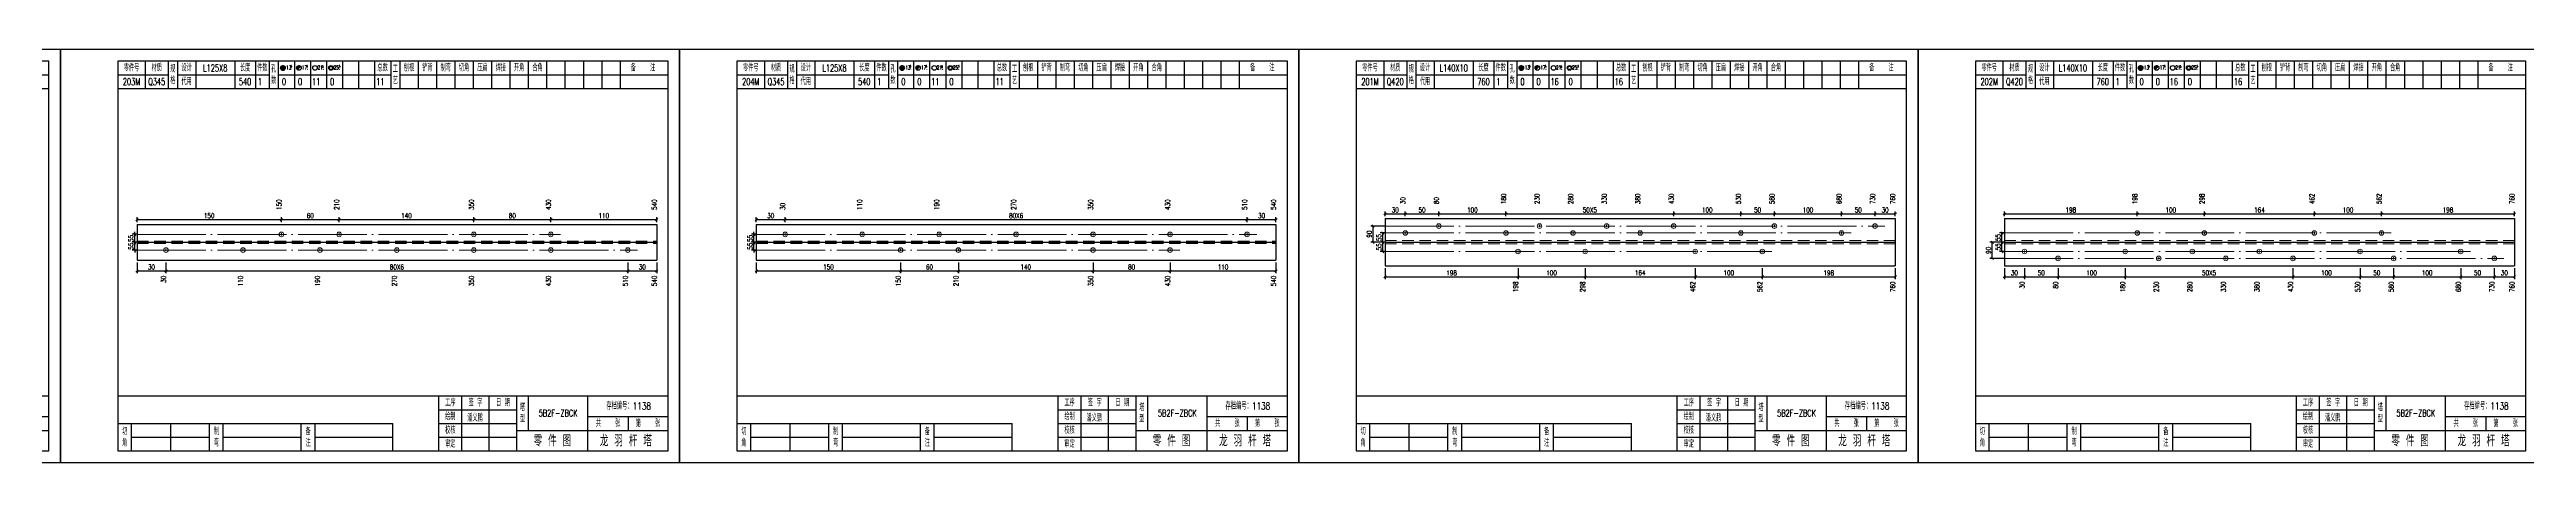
# Model space of a CAD drawing. Header units: millimetres. Extents: x 431 to 8801, y -362 to 231.
# Drawn here: x 2586 to 3666, y 51 to 231 of the extents above; entities that cross this region are included whole.
import ezdxf
from ezdxf.enums import TextEntityAlignment as Align

# ---------------------------------------------------------------- set-up
doc = ezdxf.new("R2010")
doc.units = ezdxf.units.MM
doc.header["$LTSCALE"] = 20
doc.header["$PDMODE"] = 1
doc.linetypes.add('DASHDOT2X', pattern=[1.75, 1.5, -0.125, 0, -0.125])
doc.linetypes.add('HIDDEN', pattern=[0.375, 0.25, -0.125])
for name, color, linetype, lineweight in [('1', 7, 'Continuous', 25), ('11', 3, 'Continuous', 13), ('2', 1, 'HIDDEN', 13), ('5', 1, 'Continuous', 13), ('7', 2, 'DASHDOT2X', 13)]:
    doc.layers.add(name, color=color, linetype=linetype, lineweight=lineweight)
doc.styles.get("Standard").update_dxf_attribs({"font": 'simplex', "width": 0.7, "bigfont": 'gbhzfs.shx'})
doc.styles.add('SYMBOL_TXT', font='txt.shx', dxfattribs={"width": 0.6})
doc.styles.add('TITLE_TXT', font='simplex.shx', dxfattribs={"width": 0.75, "height": 2.5, "bigfont": 'gbhzfs.shx'})
doc.dimstyles.get("Standard").update_dxf_attribs({"dimtxt": 2.1, "dimasz": 1, "dimexe": 1.05, "dimexo": 0, "dimgap": 0.63, "dimtad": 1, "dimzin": 0, "dimdsep": 46, "dimtxsty": 'standard', "dimblk": 'OBLIQUE', "dimblk1": 'OBLIQUE', "dimblk2": 'OBLIQUE', "dimcen": 0.09, "dimadec": 0, "dimazin": 0, "dimtfac": 1, "dimtdec": 1, "dimtix": 1, "dimtmove": 0, "dimatfit": 3, "dimfxl": 0, "dimtolj": 1, "dimtzin": 0, "dimarcsym": 0})
pattern_1 = [(0, (-3, 0), (0, 0.0125), [])]

# ---------------------------------------------------------------- blocks, each defined once
blk = doc.blocks.new('M12_HOLE')
h = blk.add_hatch()
h.set_pattern_fill('LINE', scale=0.1, style=0)
h.set_pattern_definition(pattern_1)
h.paths.add_polyline_path([(-5, 0, 1), (-1, 0, 1)])
at = {"color": 7}
blk.add_circle((-3, 0), 2, dxfattribs=at)
at = {"color": 7, "attachment_point": 1, "style": 'SYMBOL_TXT'}
for s, insert, char_height, width in [('13\\f??|b0|i0|c0|p54;.', (-0.1, 2.1), 3.5, 5.707), ('5', (3.7, 2.3), 1.8, 2.931)]:
    blk.add_mtext(s, dxfattribs=dict(at, insert=insert, char_height=char_height, width=width))
blk = doc.blocks.new('M16_HOLE')
h = blk.add_hatch()
h.set_pattern_fill('LINE', scale=0.1, style=0)
h.set_pattern_definition(pattern_1)
h.paths.add_polyline_path([(-1.6, 1.4, 0.668179), (-5, 0, 0.198912), (-4.4, -1.4)])
at = {"color": 7}
blk.add_circle((-3, 0), 2, dxfattribs=at)
at = {"color": 7, "attachment_point": 1, "style": 'SYMBOL_TXT'}
for s, insert, char_height, width in [('17.', (-0.4, 2.1), 3.5, 6.316), ('5', (3.6, 2.3), 1.8, 1.822)]:
    blk.add_mtext(s, dxfattribs=dict(at, insert=insert, char_height=char_height, width=width))
blk = doc.blocks.new('M20_HOLE')
at = {"color": 7}
blk.add_circle((-3, 0), 2, dxfattribs=at)
at = {"color": 7, "attachment_point": 1, "style": 'SYMBOL_TXT'}
for s, insert, char_height, width in [('21.', (-0.7, 2), 3.5, 6.074), ('5', (3.3, 2), 1.8, 1.458)]:
    blk.add_mtext(s, dxfattribs=dict(at, insert=insert, char_height=char_height, width=width))
blk = doc.blocks.new('M24_HOLE')
at = {"color": 7}
for radius in [2, 1.5]:
    blk.add_circle((-3, 0), radius, dxfattribs=at)
at = {"color": 7, "attachment_point": 1, "style": 'SYMBOL_TXT'}
for s, insert, char_height, width in [('25.', (-0.7, 2.1), 3.5, 2.429), ('5', (3.9, 2.3), 1.8, 1.944)]:
    blk.add_mtext(s, dxfattribs=dict(at, insert=insert, char_height=char_height, width=width))
blk = doc.blocks.new('JgCard')
for p, q in [((270, 180), (0, 180)), ((0, 180), (0, 0)), ((265, 175), (25, 175)), ((25, 175), (25, 5)), ((37, 175), (37, 163)), ((47, 175), (47, 163)), ((51, 175), (51, 163)), ((59, 175), (59, 163)), ((76, 175), (76, 163)), ((85, 175), (85, 163)), ((91, 175), (91, 163)), ((95, 175), (95, 163)), ((102, 175), (102, 163)), ((109, 175), (109, 163)), ((116, 175), (116, 163)), ((123, 175), (123, 163)), ((130, 175), (130, 163)), ((137, 175), (137, 163)), ((144, 175), (144, 163)), ((148, 175), (148, 163)), ((156, 175), (156, 163)), ((164, 175), (164, 163)), ((172, 175), (172, 163)), ((180, 175), (180, 163)), ((188, 175), (188, 163)), ((196, 175), (196, 163)), ((204, 175), (204, 163)), ((212, 175), (212, 163)), ((220, 175), (220, 163)), ((228, 175), (228, 163)), ((236, 175), (236, 163)), ((244, 175), (244, 163)), ((265, 5), (265, 175)), ((270, 0), (270, 180)), ((25, 169), (47, 169)), ((25, 163), (265, 163)), ((51, 169), (91, 169)), ((95, 169), (144, 169)), ((148, 169), (265, 169)), ((25, 29), (265, 29)), ((165, 5), (165, 29)), ((165, 23), (199, 23)), ((175, 5), (175, 29)), ((187, 5), (187, 29)), ((199, 5), (199, 29)), ((204, 29), (204, 14)), ((230, 5), (230, 29)), ((25, 17), (145, 17)), ((31, 5), (31, 17)), ((31, 11), (65, 11)), ((48, 17), (48, 5)), ((65, 5), (65, 17)), ((71, 5), (71, 17)), ((71, 11), (105, 11)), ((105, 5), (105, 17)), ((111, 5), (111, 17)), ((111, 11), (145, 11)), ((145, 5), (145, 17)), ((165, 17), (199, 17)), ((165, 11), (199, 11)), ((199, 14), (265, 14)), ((230, 20), (265, 20)), ((247.5, 20), (247.5, 14)), ((0, 0), (270, 0)), ((25, 5), (265, 5))]:
    blk.add_line(p, q)
blk.add_lwpolyline([(96, 172, -1), (98, 172, -1)], format="xyb", close=True)
blk.add_point((145, 96))
at = {"xscale": 0.5, "yscale": 0.5, "zscale": 0.5}
for name, p in [('M12_HOLE', (98.5, 172)), ('M16_HOLE', (105.5, 172)), ('M20_HOLE', (112.5, 172)), ('M24_HOLE', (119.5, 172))]:
    blk.add_blockref(name, p, dxfattribs=at)
at = {"style": 'TITLE_TXT', "width": 0.75}
for s, height, p in [('存档编号：1138', 3.08, (238, 23.1)), ('潘义鹏', 3, (177.4, 17.9)), ('龙 羽 杆 塔', 5, (235.2, 7))]:
    blk.add_text(s, height=height, dxfattribs=at).set_placement(p)
at = {"attachment_point": 5, "style": 'TITLE_TXT'}
for s, insert, char_height, width in [('零件号', (31, 172), 3, 15), ('材质', (42, 172), 3, 8), ('设计', (55, 172), 3, 8), ('长度', (80.5, 172), 3, 8), ('件数', (88, 172), 3, 6), ('总数', (140.5, 172), 3, 7), ('工\\P艺', (146, 169), 3, 4), ('刨根', (152, 172), 3, 8), ('铲背', (160, 172), 3, 8), ('制弯', (168, 172), 3, 8), ('切角', (176, 172), 3, 8), ('压扁', (184, 172), 3, 8), ('焊接', (192, 172), 3, 8), ('开角', (200, 172), 3, 8), ('合角', (208, 172), 3, 8), ('备    注', (254, 172), 3, 22), ('规格', (49, 169), 3, 4), ('代用', (55, 166), 3, 8), ('孔数', (93, 169), 3, 4), ('绘制', (170, 20), 3, 10), ('工序', (170, 26), 3, 10), ('签 字', (181, 26), 3, 12), ('日 期', (193, 26), 3, 12), ('塔\\P型', (201.5, 21.5), 3, 5), ('切\\P角', (28, 11), 3, 6), ('制\\P弯', (68, 11), 3, 6), ('备\\P注', (108, 11), 3, 6), ('校核', (170, 14), 3, 10), ('零 件 图', (214.5, 9.5), 5, 31), ('共    张', (238.8, 17), 3, 17.5), ('第    张', (256.2, 17), 3, 17.5), ('审定', (170, 8), 3, 10)]:
    blk.add_mtext(s, dxfattribs=dict(at, insert=insert, char_height=char_height, width=width))
blk = doc.blocks.new('M20')
for p, q in [((-0.5, 0), (0.5, 0)), ((0, -0.5), (0, 0.5))]:
    blk.add_line(p, q)
blk.add_circle((0, 0), 1)
blk = doc.blocks.new('_Oblique')
at = {"color": 0, "linetype": 'ByBlock', "lineweight": -2}
blk.add_line((-0.5, -0.5), (0.5, 0.5), dxfattribs=at)
blk = doc.blocks.new('*D85')
at = {"layer": '1', "color": 0, "lineweight": -2}
for p, q in [((2624.6, 146.6), (2622.5, 146.6)), ((2624.6, 143.2), (2622.5, 143.2)), ((2623.6, 146.6), (2623.6, 147.6)), ((2623.6, 143.2), (2623.6, 146.6)), ((2623.6, 143.2), (2623.6, 142.2))]:
    blk.add_line(p, q, dxfattribs=at)
at = {"layer": 'Defpoints', "color": 0}
for p in [(2623.6, 146.6), (2624.6, 146.6), (2624.6, 143.2)]:
    blk.add_point(p, dxfattribs=at)
at = {"layer": '1', "color": 0, "lineweight": -2}
for p, rotation in [((2623.6, 146.6), 270), ((2623.6, 143.2), 90)]:
    blk.add_blockref('_Oblique', p, dxfattribs=dict(at, rotation=rotation))
at = {"layer": '1', "color": 0, "insert": (2621.9, 144.9), "char_height": 2.1, "attachment_point": 5, "rotation": 90}
blk.add_mtext('\\A1;55', dxfattribs=at)
blk = doc.blocks.new('*D86')
at = {"layer": '1', "color": 0, "lineweight": -2}
for p, q in [((2624.6, 150.1), (2622.5, 150.1)), ((2624.6, 146.6), (2622.5, 146.6)), ((2623.6, 150.1), (2623.6, 151.1)), ((2623.6, 146.6), (2623.6, 150.1)), ((2623.6, 146.6), (2623.6, 145.6))]:
    blk.add_line(p, q, dxfattribs=at)
at = {"layer": 'Defpoints', "color": 0}
for p in [(2623.6, 150.1), (2624.6, 150.1), (2624.6, 146.6)]:
    blk.add_point(p, dxfattribs=at)
at = {"layer": '1', "color": 0, "lineweight": -2}
for p, rotation in [((2623.6, 150.1), 270), ((2623.6, 146.6), 90)]:
    blk.add_blockref('_Oblique', p, dxfattribs=dict(at, rotation=rotation))
at = {"layer": '1', "color": 0, "insert": (2621.9, 148.3), "char_height": 2.1, "attachment_point": 5, "rotation": 90}
blk.add_mtext('\\A1;55', dxfattribs=at)
blk = doc.blocks.new('*D95')
at = {"layer": '1', "color": 0, "lineweight": -2}
for p, q in [((2894.6, 146.6), (2892.5, 146.6)), ((2894.6, 143.2), (2892.5, 143.2)), ((2893.6, 146.6), (2893.6, 147.6)), ((2893.6, 143.2), (2893.6, 146.6)), ((2893.6, 143.2), (2893.6, 142.2))]:
    blk.add_line(p, q, dxfattribs=at)
at = {"layer": 'Defpoints', "color": 0}
for p in [(2893.6, 146.6), (2894.6, 146.6), (2894.6, 143.2)]:
    blk.add_point(p, dxfattribs=at)
at = {"layer": '1', "color": 0, "lineweight": -2}
for p, rotation in [((2893.6, 146.6), 270), ((2893.6, 143.2), 90)]:
    blk.add_blockref('_Oblique', p, dxfattribs=dict(at, rotation=rotation))
at = {"layer": '1', "color": 0, "insert": (2891.9, 144.9), "char_height": 2.1, "attachment_point": 5, "rotation": 90}
blk.add_mtext('\\A1;55', dxfattribs=at)
blk = doc.blocks.new('*D96')
at = {"layer": '1', "color": 0, "lineweight": -2}
for p, q in [((2894.6, 150.1), (2892.5, 150.1)), ((2894.6, 146.6), (2892.5, 146.6)), ((2893.6, 150.1), (2893.6, 151.1)), ((2893.6, 146.6), (2893.6, 150.1)), ((2893.6, 146.6), (2893.6, 145.6))]:
    blk.add_line(p, q, dxfattribs=at)
at = {"layer": 'Defpoints', "color": 0}
for p in [(2893.6, 150.1), (2894.6, 150.1), (2894.6, 146.6)]:
    blk.add_point(p, dxfattribs=at)
at = {"layer": '1', "color": 0, "lineweight": -2}
for p, rotation in [((2893.6, 150.1), 270), ((2893.6, 146.6), 90)]:
    blk.add_blockref('_Oblique', p, dxfattribs=dict(at, rotation=rotation))
at = {"layer": '1', "color": 0, "insert": (2891.9, 148.3), "char_height": 2.1, "attachment_point": 5, "rotation": 90}
blk.add_mtext('\\A1;55', dxfattribs=at)

msp = doc.modelspace()

# ---------------------------------------------------------------- linework, layer by layer
at = {"layer": '1'}
for p, q in [((2624.616, 154.402), (2624.616, 138.862)), ((2624.616, 154.402), (2851.216, 154.402)), ((2851.216, 154.402), (2851.216, 138.862)), ((2894.616, 154.402), (2894.616, 138.862)), ((2894.616, 154.402), (3121.216, 154.402)), ((3121.216, 154.402), (3121.216, 138.862)), ((3168.816, 156.922), (3168.816, 136.342)), ((3168.816, 156.922), (3391.216, 156.922)), ((3391.216, 156.922), (3391.216, 136.342)), ((3438.816, 156.922), (3438.816, 136.342)), ((3438.816, 156.922), (3661.216, 156.922)), ((3661.216, 156.922), (3661.216, 136.342)), ((2624.616, 146.632), (2851.216, 146.632)), ((2894.616, 146.632), (3121.216, 146.632)), ((3168.816, 146.632), (3391.216, 146.632)), ((3438.816, 146.632), (3661.216, 146.632)), ((2624.616, 138.862), (2851.216, 138.862)), ((2894.616, 138.862), (3121.216, 138.862)), ((3168.816, 136.342), (3391.216, 136.342)), ((3438.816, 136.342), (3661.216, 136.342))]:
    msp.add_line(p, q, dxfattribs=at)
at = {"layer": '2'}
for p, q in [((2624.616, 147.129), (2851.216, 147.129)), ((2624.616, 146.134), (2851.216, 146.134)), ((2894.616, 147.129), (3121.216, 147.129)), ((2894.616, 146.134), (3121.216, 146.134)), ((3168.816, 147.367), (3391.216, 147.367)), ((3168.816, 145.897), (3391.216, 145.897)), ((3438.816, 147.367), (3661.216, 147.367)), ((3438.816, 145.897), (3661.216, 145.897))]:
    msp.add_line(p, q, dxfattribs=at)
at = {"layer": '7'}
for p, q in [((3168.816, 153.674), (3386.637, 153.674)), ((2624.616, 150.051), (2809.257, 150.051)), ((2624.616, 143.213), (2842.827, 143.213)), ((2894.616, 150.051), (3112.827, 150.051)), ((2894.616, 143.213), (3079.257, 143.213)), ((3168.816, 150.674), (3372.006, 150.674)), ((3168.816, 142.589), (3337.475, 142.589)), ((3438.816, 150.674), (3607.475, 150.674)), ((3438.816, 142.589), (3642.006, 142.589)), ((3438.816, 139.589), (3656.637, 139.589))]:
    msp.add_line(p, q, dxfattribs=at)

# ---------------------------------------------------------------- block references
at = {"layer": '1'}
for p in [(2321.216, 50.632), (2591.216, 50.632), (2861.216, 50.632), (3131.216, 50.632), (3401.216, 50.632)]:
    msp.add_blockref('JgCard', p, dxfattribs=at)
at = {"layer": '5'}
for p in [(3177.595, 150.674), (3192.227, 153.674), (3221.49, 150.674), (3236.121, 153.674), (3250.753, 150.674), (3265.384, 153.674), (3280.016, 150.674), (3294.648, 153.674), (3323.911, 150.674), (3338.542, 153.674), (3367.806, 150.674), (3382.437, 153.674), (3496.757, 150.674), (3526.02, 150.674), (3574.012, 150.674), (3603.275, 150.674), (2637.205, 143.213), (2670.775, 143.213), (2687.561, 150.051), (2704.346, 143.213), (2712.738, 150.051), (2737.916, 143.213), (2771.486, 150.051), (2771.486, 143.213), (2805.057, 150.051), (2805.057, 143.213), (2838.627, 143.213), (2907.205, 150.051), (2940.775, 150.051), (2957.561, 143.213), (2974.346, 150.051), (2982.738, 143.213), (3007.916, 150.051), (3041.486, 150.051), (3041.486, 143.213), (3075.057, 150.051), (3075.057, 143.213), (3108.627, 150.051), (3226.757, 142.589), (3256.02, 142.589), (3304.012, 142.589), (3333.275, 142.589), (3447.595, 142.589), (3462.227, 139.589), (3491.49, 142.589), (3506.121, 139.589), (3520.753, 142.589), (3535.384, 139.589), (3550.016, 142.589), (3564.648, 139.589), (3593.911, 142.589), (3608.542, 139.589), (3637.806, 142.589), (3652.437, 139.589)]:
    msp.add_blockref('M20', p, dxfattribs=at)

# ---------------------------------------------------------------- texts
at = {"layer": '1', "width": 0.7}
for s, p in [('203M', (2622.216, 216.632)), ('Q345', (2633.216, 216.632)), ('L125X8', (2658.716, 222.632)), ('540', (2671.716, 216.632)), ('1', (2678.216, 216.632)), ('0', (2688.716, 216.632)), ('0', (2695.716, 216.632)), ('11', (2702.716, 216.632)), ('0', (2709.716, 216.632)), ('11', (2730.716, 216.632)), ('204M', (2892.216, 216.632)), ('Q345', (2903.216, 216.632)), ('L125X8', (2928.716, 222.632)), ('540', (2941.716, 216.632)), ('1', (2948.216, 216.632)), ('0', (2958.716, 216.632)), ('0', (2965.716, 216.632)), ('11', (2972.716, 216.632)), ('0', (2979.716, 216.632)), ('11', (3000.716, 216.632)), ('201M', (3162.216, 216.632)), ('Q420', (3173.216, 216.632)), ('L140X10', (3198.716, 222.632)), ('760', (3211.716, 216.632)), ('1', (3218.216, 216.632)), ('0', (3228.716, 216.632)), ('0', (3235.716, 216.632)), ('16', (3242.716, 216.632)), ('0', (3249.716, 216.632)), ('16', (3270.716, 216.632)), ('202M', (3432.216, 216.632)), ('Q420', (3443.216, 216.632)), ('L140X10', (3468.716, 222.632)), ('760', (3481.716, 216.632)), ('1', (3488.216, 216.632)), ('0', (3498.716, 216.632)), ('0', (3505.716, 216.632)), ('16', (3512.716, 216.632)), ('0', (3519.716, 216.632)), ('16', (3540.716, 216.632))]:
    msp.add_text(s, height=3, dxfattribs=at).set_placement(p, align=Align.MIDDLE_CENTER)
for s, p in [('150', (2687.561, 160.702)), ('210', (2712.738, 160.702)), ('350', (2771.486, 160.702)), ('430', (2805.057, 160.702)), ('540', (2851.216, 160.702)), ('30', (2907.205, 160.702)), ('110', (2940.775, 160.702)), ('190', (2974.346, 160.702)), ('270', (3007.916, 160.702)), ('350', (3041.486, 160.702)), ('430', (3075.057, 160.702)), ('510', (3108.627, 160.702)), ('540', (3121.216, 160.702)), ('30', (3177.595, 163.222)), ('80', (3192.227, 163.222)), ('180', (3221.49, 163.222)), ('230', (3236.121, 163.222)), ('280', (3250.753, 163.222)), ('330', (3265.384, 163.222)), ('380', (3280.016, 163.222)), ('430', (3294.648, 163.222)), ('530', (3323.911, 163.222)), ('580', (3338.542, 163.222)), ('680', (3367.806, 163.222)), ('730', (3382.437, 163.222)), ('760', (3391.216, 163.222)), ('198', (3496.757, 163.222)), ('298', (3526.02, 163.222)), ('462', (3574.012, 163.222)), ('562', (3603.275, 163.222)), ('760', (3661.216, 163.222))]:
    msp.add_text(s, height=2.1, rotation=90, dxfattribs=at).set_placement(p)
for s, p in [('30', (2637.205, 132.037)), ('110', (2670.775, 132.037)), ('190', (2704.346, 132.037)), ('270', (2737.916, 132.037)), ('350', (2771.486, 132.037)), ('430', (2805.057, 132.037)), ('510', (2838.627, 132.037)), ('540', (2851.216, 132.037)), ('150', (2957.561, 132.037)), ('210', (2982.738, 132.037)), ('350', (3041.486, 132.037)), ('430', (3075.057, 132.037)), ('540', (3121.216, 132.037)), ('198', (3226.757, 129.517)), ('298', (3256.02, 129.517)), ('462', (3304.012, 129.517)), ('562', (3333.275, 129.517)), ('760', (3391.216, 129.517)), ('30', (3447.595, 129.517)), ('80', (3462.227, 129.517)), ('180', (3491.49, 129.517)), ('230', (3506.121, 129.517)), ('280', (3520.753, 129.517)), ('330', (3535.384, 129.517)), ('380', (3550.016, 129.517)), ('430', (3564.648, 129.517)), ('530', (3593.911, 129.517)), ('580', (3608.542, 129.517)), ('680', (3637.806, 129.517)), ('730', (3652.437, 129.517)), ('760', (3661.216, 129.517))]:
    msp.add_text(s, height=2.1, rotation=90, dxfattribs=at).set_placement(p, align=Align.RIGHT)
at = {"layer": '1', "char_height": 3, "width": 26, "attachment_point": 5}
for insert in [(2808.216, 72.132), (3078.216, 72.132), (3348.216, 72.132), (3618.216, 72.132)]:
    msp.add_mtext('5B2F-ZBCK', dxfattribs=dict(at, insert=insert))

# ---------------------------------------------------------------- dimensions: what is measured, and where the dimension line sits
at = {"layer": '1'}
for base, p1, p2, text in [((3163.566, 153.674), (3168.766, 146.632), (3168.766, 153.674), '90'), ((3167.766, 150.674), (3168.766, 146.632), (3168.766, 150.674), '55'), ((3167.766, 146.632), (3168.766, 142.589), (3168.766, 146.632), '55'), ((3433.566, 146.632), (3438.766, 139.589), (3438.766, 146.632), '90'), ((3437.766, 150.674), (3438.766, 146.632), (3438.766, 150.674), '55'), ((3437.766, 146.632), (3438.766, 142.589), (3438.766, 146.632), '55')]:
    msp.add_linear_dim(base=base, p1=p1, p2=p2, angle=90, text=text, dimstyle='standard', dxfattribs=at).render()
for base, p1, p2, picture, middle in [((2623.566, 150.051), (2624.566, 146.632), (2624.566, 150.051), '*D86', (2621.886, 148.341)), ((2623.566, 146.632), (2624.566, 143.213), (2624.566, 146.632), '*D85', (2621.886, 144.922)), ((2893.566, 150.051), (2894.566, 146.632), (2894.566, 150.051), '*D96', (2891.886, 148.341)), ((2893.566, 146.632), (2894.566, 143.213), (2894.566, 146.632), '*D95', (2891.886, 144.922))]:
    dim = msp.add_linear_dim(base=base, p1=p1, p2=p2, angle=90, text='55', dimstyle='standard', dxfattribs=at)
    dim.commit()
    dim.dimension.update_dxf_attribs({"geometry": picture, "text_midpoint": middle})
at = {"layer": '11'}
for base, p1, p2, text in [((3177.595, 159.022), (3168.816, 157.972), (3177.595, 157.972), '30'), ((3192.227, 159.022), (3177.595, 157.972), (3192.227, 157.972), '50'), ((3221.49, 159.022), (3192.227, 157.972), (3221.49, 157.972), '100'), ((3294.648, 159.022), (3221.49, 157.972), (3294.648, 157.972), '50X5'), ((3323.911, 159.022), (3294.648, 157.972), (3323.911, 157.972), '100'), ((3338.542, 159.022), (3323.911, 157.972), (3338.542, 157.972), '50'), ((3367.806, 159.022), (3338.542, 157.972), (3367.806, 157.972), '100'), ((3382.437, 159.022), (3367.806, 157.972), (3382.437, 157.972), '50'), ((3391.216, 159.022), (3382.437, 157.972), (3391.216, 157.972), '30'), ((3496.757, 159.022), (3438.816, 157.972), (3496.757, 157.972), '198'), ((3526.02, 159.022), (3496.757, 157.972), (3526.02, 157.972), '100'), ((3574.012, 159.022), (3526.02, 157.972), (3574.012, 157.972), '164'), ((3603.275, 159.022), (3574.012, 157.972), (3603.275, 157.972), '100'), ((3661.216, 159.022), (3603.275, 157.972), (3661.216, 157.972), '198'), ((2687.561, 156.502), (2624.616, 155.452), (2687.561, 155.452), '150'), ((2712.738, 156.502), (2687.561, 155.452), (2712.738, 155.452), '60'), ((2771.486, 156.502), (2712.738, 155.452), (2771.486, 155.452), '140'), ((2805.057, 156.502), (2771.486, 155.452), (2805.057, 155.452), '80'), ((2851.216, 156.502), (2805.057, 155.452), (2851.216, 155.452), '110'), ((2907.205, 156.502), (2894.616, 155.452), (2907.205, 155.452), '30'), ((3108.627, 156.502), (2907.205, 155.452), (3108.627, 155.452), '80X6'), ((3121.216, 156.502), (3108.627, 155.452), (3121.216, 155.452), '30'), ((2637.205, 134.137), (2624.616, 137.812), (2637.205, 137.812), '30'), ((2838.627, 134.137), (2637.205, 137.812), (2838.627, 137.812), '80X6'), ((2851.216, 134.137), (2838.627, 137.812), (2851.216, 137.812), '30'), ((2957.561, 134.137), (2894.616, 137.812), (2957.561, 137.812), '150'), ((2982.738, 134.137), (2957.561, 137.812), (2982.738, 137.812), '60'), ((3041.486, 134.137), (2982.738, 137.812), (3041.486, 137.812), '140'), ((3075.057, 134.137), (3041.486, 137.812), (3075.057, 137.812), '80'), ((3121.216, 134.137), (3075.057, 137.812), (3121.216, 137.812), '110'), ((3226.757, 131.617), (3168.816, 135.292), (3226.757, 135.292), '198'), ((3256.02, 131.617), (3226.757, 135.292), (3256.02, 135.292), '100'), ((3304.012, 131.617), (3256.02, 135.292), (3304.012, 135.292), '164'), ((3333.275, 131.617), (3304.012, 135.292), (3333.275, 135.292), '100'), ((3391.216, 131.617), (3333.275, 135.292), (3391.216, 135.292), '198'), ((3447.595, 131.617), (3438.816, 135.292), (3447.595, 135.292), '30'), ((3462.227, 131.617), (3447.595, 135.292), (3462.227, 135.292), '50'), ((3491.49, 131.617), (3462.227, 135.292), (3491.49, 135.292), '100'), ((3564.648, 131.617), (3491.49, 135.292), (3564.648, 135.292), '50X5'), ((3593.911, 131.617), (3564.648, 135.292), (3593.911, 135.292), '100'), ((3608.542, 131.617), (3593.911, 135.292), (3608.542, 135.292), '50'), ((3637.806, 131.617), (3608.542, 135.292), (3637.806, 135.292), '100'), ((3652.437, 131.617), (3637.806, 135.292), (3652.437, 135.292), '50'), ((3661.216, 131.617), (3652.437, 135.292), (3661.216, 135.292), '30')]:
    msp.add_linear_dim(base=base, p1=p1, p2=p2, text=text, dimstyle='standard', dxfattribs=at).render()

doc.saveas('drawing.dxf')
